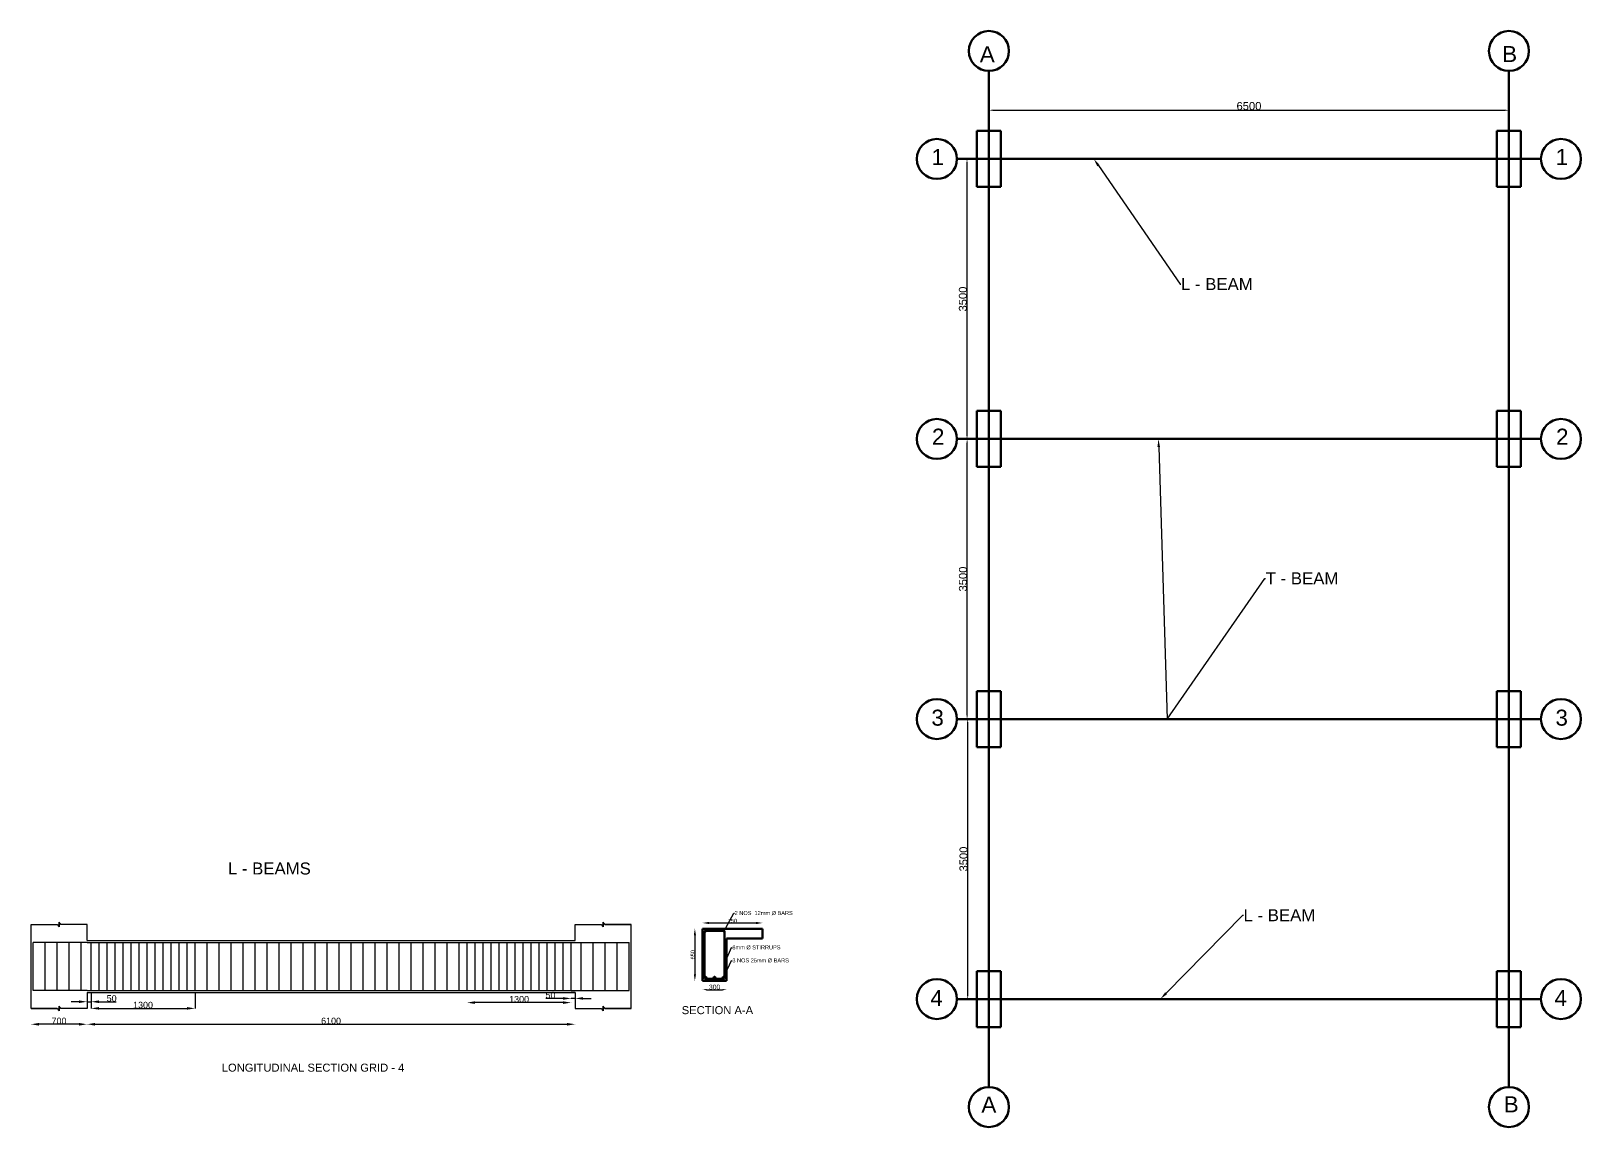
# Model space of a CAD drawing. Header units: millimetres. Extents: x 886 to 31988, y 292 to 13992.
# Drawn here: x 12616 to 31988, y 292 to 13992 of the extents above; entities that cross this region are included whole.
import ezdxf
from ezdxf import colors
from ezdxf.entities.mleader import LeaderData, LeaderLine
from ezdxf.math import Vec2, Vec3

# ---------------------------------------------------------------- set-up
doc = ezdxf.new("R2010")
doc.units = ezdxf.units.MM
doc.linetypes.add('ACAD_ISO04W100', pattern=[30, 24, -3, 0, -3])
doc.styles.get("Standard").update_dxf_attribs({"font": 'arial.ttf'})
doc.dimstyles.new('ISO-25', dxfattribs={"dimtxt": 2.5, "dimasz": 2.5, "dimexe": 1.25, "dimexo": 0.625, "dimtad": 1, "dimtxsty": 'Standard', "dimcen": 2.5, "dimadec": 0, "dimazin": 0, "dimtfac": 1, "dimtmove": 0, "dimatfit": 3, "dimfxl": 1, "dimarcsym": 0})

# ---------------------------------------------------------------- blocks, each defined once
blk = doc.blocks.new('*D11')
at = {"color": 0, "lineweight": -2, "transparency": 16777216}
for p, q in [((12616, 1577), (12616, 1578)), ((13216, 1577), (12716, 1577)), ((13316, 1577), (13316, 1578))]:
    blk.add_line(p, q, dxfattribs=at)
at = {"color": 0, "lineweight": 200, "transparency": 16777216}
for points in [[(12716, 1593), (12716, 1560), (12616, 1577)], [(13216, 1593), (13216, 1560), (13316, 1577)]]:
    blk.add_solid(points, dxfattribs=at)
at = {"layer": 'Defpoints', "color": 0, "lineweight": 200, "transparency": 16777216}
for p in [(12616, 1577), (12616, 1577), (13316, 1577)]:
    blk.add_point(p, dxfattribs=at)
at = {"color": 0, "transparency": 16777216, "insert": (12966, 1618), "char_height": 80, "attachment_point": 5}
blk.add_mtext('700', dxfattribs=at)
blk = doc.blocks.new('*D12')
at = {"color": 0, "lineweight": -2, "transparency": 16777216}
for p, q in [((13316, 1577), (13316, 1578)), ((13416, 1577), (19316, 1577)), ((19416, 1577), (19416, 1578))]:
    blk.add_line(p, q, dxfattribs=at)
at = {"color": 0, "lineweight": 200, "transparency": 16777216}
for points in [[(13416, 1593), (13416, 1560), (13316, 1577)], [(19316, 1593), (19316, 1560), (19416, 1577)]]:
    blk.add_solid(points, dxfattribs=at)
at = {"layer": 'Defpoints', "color": 0, "lineweight": 200, "transparency": 16777216}
for p in [(13316, 1577), (19416, 1577), (19416, 1577)]:
    blk.add_point(p, dxfattribs=at)
at = {"color": 0, "transparency": 16777216, "insert": (16366, 1618), "char_height": 80, "attachment_point": 5}
blk.add_mtext('6100', dxfattribs=at)
blk = doc.blocks.new('*D9')
at = {"color": 0, "lineweight": -2, "transparency": 16777216}
for p, q in [((19266, 1900), (19050, 1900)), ((19366, 1900), (19366, 1901)), ((19416, 1900), (19366, 1900)), ((19416, 1900), (19416, 1901)), ((19516, 1900), (19616, 1900))]:
    blk.add_line(p, q, dxfattribs=at)
at = {"color": 0, "lineweight": 200, "transparency": 16777216}
for points in [[(19266, 1916), (19266, 1883), (19366, 1900)], [(19516, 1916), (19516, 1883), (19416, 1900)]]:
    blk.add_solid(points, dxfattribs=at)
at = {"layer": 'Defpoints', "color": 0, "lineweight": 200, "transparency": 16777216}
for p in [(19366, 1900), (19366, 1900), (19416, 1900)]:
    blk.add_point(p, dxfattribs=at)
at = {"color": 0, "transparency": 16777216, "insert": (19108, 1941), "char_height": 80, "attachment_point": 5}
blk.add_mtext('50', dxfattribs=at)
blk = doc.blocks.new('*D10')
at = {"color": 0, "lineweight": -2, "transparency": 16777216}
for p, q in [((18066, 1848), (18066, 1849)), ((19266, 1847), (18166, 1847)), ((19366, 1848), (19366, 1849))]:
    blk.add_line(p, q, dxfattribs=at)
at = {"color": 0, "lineweight": 200, "transparency": 16777216}
for points in [[(18166, 1864), (18166, 1831), (18066, 1847)], [(19266, 1864), (19266, 1831), (19366, 1847)]]:
    blk.add_solid(points, dxfattribs=at)
at = {"layer": 'Defpoints', "color": 0, "lineweight": 200, "transparency": 16777216}
for p in [(18066, 1847), (18066, 1847), (19366, 1847)]:
    blk.add_point(p, dxfattribs=at)
at = {"color": 0, "transparency": 16777216, "insert": (18716, 1889), "char_height": 80, "attachment_point": 5}
blk.add_mtext('1300', dxfattribs=at)
blk = doc.blocks.new('*D19')
at = {"color": 0, "linetype": 'Continuous', "lineweight": -2, "ltscale": 2, "transparency": 16777216}
for p, q in [((13316, 1972), (13316, 1857)), ((13366, 1972), (13366, 1857)), ((13216, 1858), (13116, 1858)), ((13316, 1858), (13366, 1858)), ((13466, 1858), (13681, 1858))]:
    blk.add_line(p, q, dxfattribs=at)
at = {"color": 0, "linetype": 'Continuous', "lineweight": 200, "ltscale": 2, "transparency": 16777216}
for points in [[(13216, 1875), (13216, 1842), (13316, 1858)], [(13466, 1875), (13466, 1842), (13366, 1858)]]:
    blk.add_solid(points, dxfattribs=at)
at = {"layer": 'Defpoints', "color": 0, "linetype": 'Continuous', "lineweight": 200, "ltscale": 2, "transparency": 16777216}
for p in [(13316, 1973), (13366, 1973), (13366, 1858)]:
    blk.add_point(p, dxfattribs=at)
at = {"color": 0, "linetype": 'Continuous', "lineweight": 200, "ltscale": 2, "transparency": 16777216, "insert": (13624, 1900), "char_height": 80, "attachment_point": 5}
blk.add_mtext('50', dxfattribs=at)
blk = doc.blocks.new('*D20')
at = {"color": 0, "linetype": 'Continuous', "lineweight": -2, "ltscale": 2, "transparency": 16777216}
for p, q in [((13366, 1972), (13366, 1774)), ((14666, 1972), (14666, 1774)), ((13466, 1775), (14566, 1775))]:
    blk.add_line(p, q, dxfattribs=at)
at = {"color": 0, "linetype": 'Continuous', "lineweight": 200, "ltscale": 2, "transparency": 16777216}
for points in [[(13466, 1792), (13466, 1759), (13366, 1775)], [(14566, 1792), (14566, 1759), (14666, 1775)]]:
    blk.add_solid(points, dxfattribs=at)
at = {"layer": 'Defpoints', "color": 0, "linetype": 'Continuous', "lineweight": 200, "ltscale": 2, "transparency": 16777216}
for p in [(13366, 1973), (14666, 1973), (14666, 1775)]:
    blk.add_point(p, dxfattribs=at)
at = {"color": 0, "linetype": 'Continuous', "lineweight": 200, "ltscale": 2, "transparency": 16777216, "insert": (14016, 1817), "char_height": 80, "attachment_point": 5}
blk.add_mtext('1300', dxfattribs=at)
blk = doc.blocks.new('*D35')
at = {"color": 0, "linetype": 'Continuous', "lineweight": -2, "ltscale": 2, "transparency": 16777216}
for p, q in [((21009, 2010), (21009, 2011)), ((21059, 2009), (21259, 2009)), ((21309, 2010), (21309, 2011))]:
    blk.add_line(p, q, dxfattribs=at)
at = {"color": 0, "linetype": 'Continuous', "lineweight": 200, "ltscale": 2, "transparency": 16777216}
for points in [[(21059, 2018), (21059, 2001), (21009, 2009)], [(21259, 2018), (21259, 2001), (21309, 2009)]]:
    blk.add_solid(points, dxfattribs=at)
at = {"layer": 'Defpoints', "color": 0, "linetype": 'Continuous', "lineweight": 200, "ltscale": 2, "transparency": 16777216}
for p in [(21009, 2009), (21309, 2009), (21309, 2009)]:
    blk.add_point(p, dxfattribs=at)
at = {"color": 0, "linetype": 'Continuous', "lineweight": 200, "ltscale": 2, "transparency": 16777216, "insert": (21159, 2041), "char_height": 60, "attachment_point": 5}
blk.add_mtext('300', dxfattribs=at)
blk = doc.blocks.new('*D36')
at = {"color": 0, "linetype": 'Continuous', "lineweight": -2, "ltscale": 2, "transparency": 16777216}
for p, q in [((20914, 2770), (20914, 2770)), ((20913, 2690), (20913, 2200)), ((20914, 2120), (20914, 2120))]:
    blk.add_line(p, q, dxfattribs=at)
at = {"color": 0, "linetype": 'Continuous', "lineweight": 200, "ltscale": 2, "transparency": 16777216}
for points in [[(20900, 2690), (20927, 2690), (20913, 2770)], [(20900, 2200), (20927, 2200), (20913, 2120)]]:
    blk.add_solid(points, dxfattribs=at)
at = {"layer": 'Defpoints', "color": 0, "linetype": 'Continuous', "lineweight": 200, "ltscale": 2, "transparency": 16777216}
for p in [(20913, 2770), (20913, 2120), (20913, 2120)]:
    blk.add_point(p, dxfattribs=at)
at = {"color": 0, "linetype": 'Continuous', "lineweight": 200, "ltscale": 2, "transparency": 16777216, "insert": (20887, 2445), "char_height": 50, "attachment_point": 5, "rotation": 90}
blk.add_mtext('650', dxfattribs=at)
blk = doc.blocks.new('*D37')
at = {"color": 0, "linetype": 'Continuous', "lineweight": -2, "ltscale": 2, "transparency": 16777216}
for p, q in [((21009, 2843), (21009, 2844)), ((21089, 2843), (21679, 2843)), ((21759, 2843), (21759, 2844))]:
    blk.add_line(p, q, dxfattribs=at)
at = {"color": 0, "linetype": 'Continuous', "lineweight": 200, "ltscale": 2, "transparency": 16777216}
for points in [[(21089, 2856), (21089, 2829), (21009, 2843)], [(21679, 2856), (21679, 2829), (21759, 2843)]]:
    blk.add_solid(points, dxfattribs=at)
at = {"layer": 'Defpoints', "color": 0, "linetype": 'Continuous', "lineweight": 200, "ltscale": 2, "transparency": 16777216}
for p in [(21009, 2843), (21759, 2843), (21759, 2843)]:
    blk.add_point(p, dxfattribs=at)
at = {"color": 0, "linetype": 'Continuous', "lineweight": 200, "ltscale": 2, "transparency": 16777216, "insert": (21384, 2869), "char_height": 50, "attachment_point": 5}
blk.add_mtext('750', dxfattribs=at)
blk = doc.blocks.new('*D38')
at = {"color": 0, "linetype": 'Continuous', "lineweight": -2, "ltscale": 2, "transparency": 16777216}
for p, q in [((24437, 12392), (24313, 12392)), ((24314, 12342), (24314, 8942)), ((24437, 8892), (24313, 8892))]:
    blk.add_line(p, q, dxfattribs=at)
at = {"color": 0, "linetype": 'Continuous', "lineweight": 200, "ltscale": 2, "transparency": 16777216}
for points in [[(24306, 12342), (24323, 12342), (24314, 12392)], [(24306, 8942), (24323, 8942), (24314, 8892)]]:
    blk.add_solid(points, dxfattribs=at)
at = {"layer": 'Defpoints', "color": 0, "linetype": 'Continuous', "lineweight": 200, "ltscale": 2, "transparency": 16777216}
for p in [(24438, 12392), (24314, 8892), (24438, 8892)]:
    blk.add_point(p, dxfattribs=at)
at = {"color": 0, "linetype": 'Continuous', "lineweight": 200, "ltscale": 2, "transparency": 16777216, "insert": (24263, 10642), "char_height": 100, "attachment_point": 5, "rotation": 90}
blk.add_mtext('3500', dxfattribs=at)
blk = doc.blocks.new('*D39')
at = {"color": 0, "linetype": 'Continuous', "lineweight": -2, "ltscale": 2, "transparency": 16777216}
for p, q in [((24587, 8892), (24314, 8892)), ((24315, 5442), (24315, 8842)), ((24587, 5392), (24314, 5392))]:
    blk.add_line(p, q, dxfattribs=at)
at = {"color": 0, "linetype": 'Continuous', "lineweight": 200, "ltscale": 2, "transparency": 16777216}
for points in [[(24307, 8842), (24324, 8842), (24315, 8892)], [(24307, 5442), (24324, 5442), (24315, 5392)]]:
    blk.add_solid(points, dxfattribs=at)
at = {"layer": 'Defpoints', "color": 0, "linetype": 'Continuous', "lineweight": 200, "ltscale": 2, "transparency": 16777216}
for p in [(24315, 8892), (24588, 8892), (24588, 5392)]:
    blk.add_point(p, dxfattribs=at)
at = {"color": 0, "linetype": 'Continuous', "lineweight": 200, "ltscale": 2, "transparency": 16777216, "insert": (24264, 7142), "char_height": 100, "attachment_point": 5, "rotation": 90}
blk.add_mtext('3500', dxfattribs=at)
blk = doc.blocks.new('*D40')
at = {"color": 0, "linetype": 'Continuous', "lineweight": -2, "ltscale": 2, "transparency": 16777216}
for p, q in [((24587, 5392), (24321, 5392)), ((24323, 1942), (24323, 5342)), ((24587, 1892), (24321, 1892))]:
    blk.add_line(p, q, dxfattribs=at)
at = {"color": 0, "linetype": 'Continuous', "lineweight": 200, "ltscale": 2, "transparency": 16777216}
for points in [[(24314, 5342), (24331, 5342), (24323, 5392)], [(24314, 1942), (24331, 1942), (24323, 1892)]]:
    blk.add_solid(points, dxfattribs=at)
at = {"layer": 'Defpoints', "color": 0, "linetype": 'Continuous', "lineweight": 200, "ltscale": 2, "transparency": 16777216}
for p in [(24323, 5392), (24588, 5392), (24588, 1892)]:
    blk.add_point(p, dxfattribs=at)
at = {"color": 0, "linetype": 'Continuous', "lineweight": 200, "ltscale": 2, "transparency": 16777216, "insert": (24271, 3642), "char_height": 100, "attachment_point": 5, "rotation": 90}
blk.add_mtext('3500', dxfattribs=at)
blk = doc.blocks.new('*D41')
at = {"color": 0, "linetype": 'Continuous', "lineweight": -2, "ltscale": 2, "transparency": 16777216}
for p, q in [((24588, 12393), (24588, 13003)), ((24638, 13002), (31038, 13002)), ((31088, 12393), (31088, 13003))]:
    blk.add_line(p, q, dxfattribs=at)
at = {"color": 0, "linetype": 'Continuous', "lineweight": 200, "ltscale": 2, "transparency": 16777216}
for points in [[(24638, 13010), (24638, 12994), (24588, 13002)], [(31038, 13010), (31038, 12994), (31088, 13002)]]:
    blk.add_solid(points, dxfattribs=at)
at = {"layer": 'Defpoints', "color": 0, "linetype": 'Continuous', "lineweight": 200, "ltscale": 2, "transparency": 16777216}
for p in [(31088, 13002), (24588, 12392), (31088, 12392)]:
    blk.add_point(p, dxfattribs=at)
at = {"color": 0, "linetype": 'Continuous', "lineweight": 200, "ltscale": 2, "transparency": 16777216, "insert": (27838, 13054), "char_height": 100, "attachment_point": 5}
blk.add_mtext('6500', dxfattribs=at)

msp = doc.modelspace()

# ---------------------------------------------------------------- hatches: boundary and pattern name
at = {"linetype": 'Continuous', "lineweight": 200, "ltscale": 2}
h = msp.add_hatch(color=256, dxfattribs=at)
h.dxf.hatch_style = 1
h.paths.add_polyline_path([(21284.031, 2738.787, 1), (21272.031, 2738.787, 1)])
h.paths.add_polyline_path([(21046.031, 2738.787, 1), (21034.031, 2738.787, 1)])
h.paths.add_polyline_path([(21284.031, 2157.287, 1), (21259.031, 2157.287, 1)])
h.paths.add_polyline_path([(21171.531, 2157.287, 1), (21146.531, 2157.287, 1)])
h.paths.add_polyline_path([(21034.031, 2157.287, 1), (21059.031, 2157.287, 1)])

# ---------------------------------------------------------------- linework, layer by layer
for p, q in [((24588.017, 12742.468), (24588.017, 13492.468)), ((31088.017, 12742.468), (31088.017, 13492.468)), ((24738.017, 12742.468), (24438.017, 12742.468)), ((24438.017, 12742.468), (24438.017, 12042.468)), ((24588.017, 12392.468), (24588.017, 12742.468)), ((24738.017, 12392.468), (24738.017, 12742.468)), ((31238.017, 12742.468), (30938.017, 12742.468)), ((30938.017, 12742.468), (30938.017, 12042.468)), ((31088.017, 12392.468), (31088.017, 12742.468)), ((31238.017, 12392.468), (31238.017, 12742.468)), ((24438.017, 12392.468), (24188.017, 12392.468)), ((24588.017, 12392.468), (24438.017, 12392.468)), ((24588.017, 12392.468), (31088.017, 12392.468)), ((24588.017, 8892.468), (24588.017, 12392.468)), ((24588.017, 12392.468), (24738.017, 12392.468)), ((24738.017, 12042.468), (24738.017, 12392.468)), ((31088.017, 12392.468), (30938.017, 12392.468)), ((31088.017, 12392.468), (31088.017, 8892.468)), ((31088.017, 12392.468), (31238.017, 12392.468)), ((31238.017, 12042.468), (31238.017, 12392.468)), ((31238.017, 12392.468), (31488.017, 12392.468)), ((24438.017, 12042.468), (24738.017, 12042.468)), ((30938.017, 12042.468), (31238.017, 12042.468)), ((24738.017, 9242.468), (24438.017, 9242.468)), ((24438.017, 9242.468), (24438.017, 8542.468)), ((24588.017, 8892.468), (24588.017, 9242.468)), ((24738.017, 8892.468), (24738.017, 9242.468)), ((31238.017, 9242.468), (30938.017, 9242.468)), ((30938.017, 9242.468), (30938.017, 8542.468)), ((31088.017, 8892.468), (31088.017, 9242.468)), ((31238.017, 8892.468), (31238.017, 9242.468)), ((24438.017, 8892.468), (24188.017, 8892.468)), ((24588.017, 8892.468), (24438.017, 8892.468)), ((31088.017, 8892.468), (24588.017, 8892.468)), ((24588.017, 8892.468), (31088.017, 8892.468)), ((24588.017, 5392.468), (24588.017, 8892.468)), ((24588.017, 8892.468), (24738.017, 8892.468)), ((24738.017, 8542.468), (24738.017, 8892.468)), ((31088.017, 8892.468), (30938.017, 8892.468)), ((31088.017, 8892.468), (31088.017, 5392.468)), ((31088.017, 8892.468), (31238.017, 8892.468)), ((31238.017, 8542.468), (31238.017, 8892.468)), ((31238.017, 8892.468), (31488.017, 8892.468)), ((24438.017, 8542.468), (24738.017, 8542.468)), ((30938.017, 8542.468), (31238.017, 8542.468)), ((24738.017, 5742.468), (24438.017, 5742.468)), ((24438.017, 5742.468), (24438.017, 5042.468)), ((24588.017, 5392.468), (24588.017, 5742.468)), ((24738.017, 5392.468), (24738.017, 5742.468)), ((31238.017, 5742.468), (30938.017, 5742.468)), ((30938.017, 5742.468), (30938.017, 5042.468)), ((31088.017, 5392.468), (31088.017, 5742.468)), ((31238.017, 5392.468), (31238.017, 5742.468)), ((24438.017, 5392.468), (24188.017, 5392.468)), ((24588.017, 5392.468), (24438.017, 5392.468)), ((31088.017, 5392.468), (24588.017, 5392.468)), ((24588.017, 5392.468), (31088.017, 5392.468)), ((24588.017, 1892.468), (24588.017, 5392.468)), ((24588.017, 5392.468), (24738.017, 5392.468)), ((24738.017, 5042.468), (24738.017, 5392.468)), ((31088.017, 5392.468), (30938.017, 5392.468)), ((31088.017, 5392.468), (31088.017, 1892.468)), ((31088.017, 5392.468), (31238.017, 5392.468)), ((31238.017, 5042.468), (31238.017, 5392.468)), ((31238.017, 5392.468), (31488.017, 5392.468)), ((24438.017, 5042.468), (24738.017, 5042.468)), ((30938.017, 5042.468), (31238.017, 5042.468)), ((21759.031, 2769.787), (21009.031, 2769.787)), ((21009.031, 2649.787), (21009.031, 2769.787)), ((21034.031, 2649.787), (21034.031, 2738.787)), ((21278.031, 2744.787), (21040.031, 2744.787)), ((21040.031, 2744.787), (21040.031, 2738.787)), ((21278.031, 2744.787), (21278.031, 2738.787)), ((21284.031, 2649.787), (21284.031, 2738.787)), ((21759.031, 2649.787), (21759.031, 2769.787)), ((21009.031, 2649.787), (21009.031, 2119.787)), ((21034.031, 2649.787), (21034.031, 2157.287)), ((21284.031, 2157.287), (21284.031, 2649.787)), ((21309.031, 2119.787), (21309.031, 2649.787)), ((21309.031, 2649.787), (21759.031, 2649.787)), ((21046.531, 2144.787), (21046.531, 2157.287)), ((21046.531, 2144.787), (21271.531, 2144.787)), ((21046.531, 2144.787), (21159.031, 2144.787)), ((21159.031, 2144.787), (21159.031, 2157.287)), ((21284.031, 2157.287), (21271.531, 2157.287)), ((24738.017, 2242.468), (24438.017, 2242.468)), ((24438.017, 2242.468), (24438.017, 1542.468)), ((24588.017, 1892.468), (24588.017, 2242.468)), ((24738.017, 1892.468), (24738.017, 2242.468)), ((31238.017, 2242.468), (30938.017, 2242.468)), ((30938.017, 2242.468), (30938.017, 1542.468)), ((31088.017, 1892.468), (31088.017, 2242.468)), ((31238.017, 1892.468), (31238.017, 2242.468)), ((21009.031, 2119.787), (21309.031, 2119.787)), ((24438.017, 1892.468), (24188.017, 1892.468)), ((24588.017, 1892.468), (24438.017, 1892.468)), ((31088.017, 1892.468), (24588.017, 1892.468)), ((24588.017, 1892.468), (24738.017, 1892.468)), ((24588.017, 1892.468), (24588.017, 1542.468)), ((24738.017, 1542.468), (24738.017, 1892.468)), ((31088.017, 1892.468), (30938.017, 1892.468)), ((31088.017, 1892.468), (31238.017, 1892.468)), ((31088.017, 1892.468), (31088.017, 1542.468)), ((31238.017, 1542.468), (31238.017, 1892.468)), ((31238.017, 1892.468), (31488.017, 1892.468)), ((24438.017, 1542.468), (24738.017, 1542.468)), ((24588.017, 1542.468), (24588.017, 792.468)), ((30938.017, 1542.468), (31238.017, 1542.468)), ((31088.017, 1542.468), (31088.017, 792.468))]:
    msp.add_line(p, q, dxfattribs=at)
for p, q in [((12615.846, 1772.844), (12615.846, 2822.844)), ((12615.846, 2822.844), (12943.97, 2822.844)), ((12943.97, 2822.844), (12965.846, 2794.047)), ((12965.846, 2822.844), (12965.846, 2851.339)), ((12987.134, 2822.844), (12965.846, 2851.339)), ((12965.846, 2822.844), (12965.846, 2794.047)), ((13315.846, 2822.844), (12987.134, 2822.844)), ((13315.846, 2622.844), (13315.846, 2822.844)), ((19415.846, 2622.844), (19415.846, 2822.844)), ((19415.846, 2822.844), (19743.97, 2822.844)), ((19415.846, 2822.844), (19743.97, 2822.844)), ((19743.97, 2822.844), (19765.846, 2794.047)), ((19765.846, 2822.844), (19765.846, 2851.339)), ((19787.134, 2822.844), (19765.846, 2851.339)), ((19765.846, 2822.844), (19765.846, 2794.047)), ((19787.134, 2822.844), (20115.846, 2822.844)), ((20115.846, 2822.844), (19787.134, 2822.844)), ((20115.846, 1772.844), (20115.846, 2822.844)), ((12640.846, 1997.844), (12640.846, 2597.844)), ((13315.846, 2597.844), (12640.846, 2597.844)), ((12790.846, 1997.844), (12790.846, 2597.844)), ((12940.846, 1997.844), (12940.846, 2597.844)), ((13090.846, 1997.844), (13090.846, 2597.844)), ((13240.846, 1997.844), (13240.846, 2597.844)), ((13315.846, 2622.844), (19415.846, 2622.844)), ((13315.846, 2597.844), (19415.846, 2597.844)), ((13365.846, 1997.844), (13365.846, 2597.844)), ((13465.846, 1997.844), (13465.846, 2597.844)), ((13565.846, 1997.844), (13565.846, 2597.844)), ((13665.846, 1997.844), (13665.846, 2597.844)), ((13765.846, 1997.844), (13765.846, 2597.844)), ((13865.846, 1997.844), (13865.846, 2597.844)), ((13965.846, 1997.844), (13965.846, 2597.844)), ((14065.846, 1997.844), (14065.846, 2597.844)), ((14165.846, 1997.844), (14165.846, 2597.844)), ((14265.846, 1997.844), (14265.846, 2597.844)), ((14365.846, 1997.844), (14365.846, 2597.844)), ((14465.846, 1997.844), (14465.846, 2597.844)), ((14565.846, 1997.844), (14565.846, 2597.844)), ((14665.846, 1997.844), (14665.846, 2597.844)), ((14815.846, 1997.844), (14815.846, 2597.844)), ((14965.846, 1997.844), (14965.846, 2597.844)), ((15115.846, 1997.844), (15115.846, 2597.844)), ((15265.846, 1997.844), (15265.846, 2597.844)), ((15415.846, 1997.844), (15415.846, 2597.844)), ((15565.846, 1997.844), (15565.846, 2597.844)), ((15715.846, 1997.844), (15715.846, 2597.844)), ((15865.846, 1997.844), (15865.846, 2597.844)), ((16015.846, 1997.844), (16015.846, 2597.844)), ((16165.846, 1997.844), (16165.846, 2597.844)), ((16315.846, 1997.844), (16315.846, 2597.844)), ((16465.846, 1997.844), (16465.846, 2597.844)), ((16615.846, 1997.844), (16615.846, 2597.844)), ((16765.846, 1997.844), (16765.846, 2597.844)), ((16915.846, 1997.844), (16915.846, 2597.844)), ((17065.846, 1997.844), (17065.846, 2597.844)), ((17215.846, 1997.844), (17215.846, 2597.844)), ((17365.846, 1997.844), (17365.846, 2597.844)), ((17515.846, 1997.844), (17515.846, 2597.844)), ((17665.846, 1997.844), (17665.846, 2597.844)), ((17815.846, 1997.844), (17815.846, 2597.844)), ((17965.846, 1997.844), (17965.846, 2597.844)), ((18065.846, 1997.844), (18065.846, 2597.844)), ((18165.846, 1997.844), (18165.846, 2597.844)), ((18265.846, 1997.844), (18265.846, 2597.844)), ((18365.846, 1997.844), (18365.846, 2597.844)), ((18465.846, 1997.844), (18465.846, 2597.844)), ((18565.846, 1997.844), (18565.846, 2597.844)), ((18665.846, 1997.844), (18665.846, 2597.844)), ((18765.846, 1997.844), (18765.846, 2597.844)), ((18865.846, 1997.844), (18865.846, 2597.844)), ((18965.846, 1997.844), (18965.846, 2597.844)), ((19065.846, 1997.844), (19065.846, 2597.844)), ((19165.846, 1997.844), (19165.846, 2597.844)), ((19265.846, 1997.844), (19265.846, 2597.844)), ((19365.846, 1997.844), (19365.846, 2597.844)), ((19415.846, 2597.844), (20090.846, 2597.844)), ((19490.846, 1997.844), (19490.846, 2597.844)), ((19640.846, 1997.844), (19640.846, 2597.844)), ((19790.846, 1997.844), (19790.846, 2597.844)), ((19940.846, 1997.844), (19940.846, 2597.844)), ((20090.846, 1997.844), (20090.846, 2597.844)), ((13315.846, 1997.844), (12640.846, 1997.844)), ((13315.846, 1997.844), (19415.846, 1997.844)), ((13315.846, 1997.844), (13365.846, 1997.844)), ((13315.846, 1972.844), (19415.846, 1972.844)), ((13315.846, 1972.844), (13315.846, 1772.844)), ((19415.846, 1972.844), (19365.846, 1972.844)), ((19415.846, 1997.844), (20090.846, 1997.844)), ((19415.846, 1972.844), (19415.846, 1772.844)), ((12943.97, 1772.844), (12615.846, 1772.844)), ((12615.846, 1772.844), (12943.97, 1772.844)), ((12943.97, 1772.844), (12965.846, 1744.047)), ((12965.846, 1801.339), (12965.846, 1744.047)), ((12965.846, 1772.844), (12965.846, 1801.339)), ((12987.134, 1772.844), (12965.846, 1801.339)), ((12965.846, 1772.844), (12965.846, 1744.047)), ((13315.846, 1772.844), (12987.134, 1772.844)), ((13315.846, 1772.844), (12987.134, 1772.844)), ((19415.846, 1772.844), (19743.97, 1772.844)), ((19415.846, 1772.844), (19743.97, 1772.844)), ((19743.97, 1772.844), (19765.846, 1744.047)), ((19765.846, 1772.844), (19765.846, 1801.339)), ((19787.134, 1772.844), (19765.846, 1801.339)), ((19765.846, 1772.844), (19765.846, 1744.047)), ((19787.134, 1772.844), (20115.846, 1772.844)), ((20115.846, 1772.844), (19787.134, 1772.844))]:
    msp.add_line(p, q)
for centre, radius in [((24588.017, 13742.468), 250), ((31088.017, 13742.468), 250), ((23938.017, 12392.468), 250), ((31738.017, 12392.468), 250), ((23938.017, 8892.468), 250), ((31738.017, 8892.468), 250), ((23938.017, 5392.468), 250), ((31738.017, 5392.468), 250), ((21040.031, 2738.787), 6), ((21278.031, 2738.787), 6), ((21046.531, 2157.287), 12.5), ((21159.031, 2157.287), 12.5), ((21271.531, 2157.287), 12.5), ((23938.017, 1892.468), 250), ((31738.017, 1892.468), 250), ((24588.017, 542.468), 250), ((31088.017, 542.468), 250)]:
    msp.add_circle(centre, radius, dxfattribs=at)

# ---------------------------------------------------------------- texts
at = {"linetype": 'Continuous', "lineweight": 200, "ltscale": 2, "char_height": 200, "attachment_point": 1}
for s, width, insert in [('A', 301.17425, (24474.392, 13801.511)), ('B', 229.23488, (31003.267, 13804.537)), ('1', 274.33773, (23870.748, 12517.526)), ('1', 274.33773, (31670.748, 12517.526)), ('2', 137.11496, (23876.486, 9021.603)), ('2', 137.11496, (31676.486, 9021.603)), ('3', 156.05705, (23869.086, 5509.056)), ('3', 156.05705, (31669.086, 5509.056)), ('4', 153.87898, (23856.008, 2004.895)), ('4', 153.87898, (31656.008, 2004.895)), ('A', 301.17425, (24494.194, 672.857)), ('B', 229.23488, (31023.07, 675.884))]:
    msp.add_mtext_dynamic_manual_height_columns(s, width=width, gutter_width=12.5, heights=[0], dxfattribs=dict(at, insert=insert))
at = {"linetype": 'ACAD_ISO04W100', "lineweight": 200, "ltscale": 2, "attachment_point": 1}
for s, width, insert, char_height in [('L - BEAMS', 7009.38787, (15077.003, 3598.999), 150), ('LONGITUDINAL SECTION GRID - 4', 2790.08041, (15000.191, 1084.428), 100)]:
    msp.add_mtext_dynamic_manual_height_columns(s, width=width, gutter_width=12.5, heights=[0], dxfattribs=dict(at, insert=insert, char_height=char_height))
at = {"insert": (20748.437, 1803.065), "char_height": 100, "attachment_point": 1}
msp.add_mtext_dynamic_manual_height_columns('SECTION A-A', width=2475.82781, gutter_width=12.5, heights=[0], dxfattribs=at)

# ---------------------------------------------------------------- dimensions: what is measured, and where the dimension line sits
at = {"linetype": 'Continuous', "lineweight": 200, "ltscale": 2}
for base, p1, p2, override, picture, middle in [((31088.017, 13001.983), (24588.017, 12392.468), (31088.017, 12392.468), {"dimtxt": 100, "dimasz": 50}, '*D41', (27838.017, 13053.665)), ((21759.031, 2842.544), (21009.031, 2842.544), (21759.031, 2842.544), {"dimtxt": 50, "dimasz": 80}, '*D37', (21384.031, 2868.698)), ((13365.846, 1858.242), (13315.846, 1972.844), (13365.846, 1972.844), {"dimtxt": 80, "dimasz": 100}, '*D19', (13623.633, 1899.712)), ((14665.846, 1775.246), (13365.846, 1972.844), (14665.846, 1972.844), {"dimtxt": 80, "dimasz": 100}, '*D20', (14015.846, 1816.744)), ((21309.031, 2009.444), (21009.031, 2009.444), (21309.031, 2009.444), {"dimtxt": 60, "dimasz": 50}, '*D35', (21159.031, 2040.723))]:
    dim = msp.add_linear_dim(base=base, p1=p1, p2=p2, dimstyle='ISO-25', override=override, dxfattribs=at)
    dim.commit()
    dim.dimension.update_dxf_attribs({"geometry": picture, "text_midpoint": middle})
for base, p1, p2, override, picture, middle in [((24314.454, 8892.468), (24438.017, 12392.468), (24438.017, 8892.468), {"dimtxt": 100, "dimasz": 50}, '*D38', (24262.738, 10642.468)), ((24315.381, 8892.468), (24588.017, 5392.468), (24588.017, 8892.468), {"dimtxt": 100, "dimasz": 50}, '*D39', (24263.665, 7142.468)), ((24322.539, 5392.468), (24588.017, 1892.468), (24588.017, 5392.468), {"dimtxt": 100, "dimasz": 50}, '*D40', (24270.822, 3642.468)), ((20913.206, 2119.787), (20913.206, 2769.787), (20913.206, 2119.787), {"dimtxt": 50, "dimasz": 80}, '*D36', (20887.053, 2444.787))]:
    dim = msp.add_linear_dim(base=base, p1=p1, p2=p2, angle=90, dimstyle='ISO-25', override=override, dxfattribs=at)
    dim.commit()
    dim.dimension.update_dxf_attribs({"geometry": picture, "text_midpoint": middle})
dim = msp.add_linear_dim(base=(18065.846, 1847.336), p1=(19365.846, 1847.336), p2=(18065.846, 1847.336), dimstyle='ISO-25', override={"dimtxt": 80, "dimasz": 100})
dim.commit()
dim.dimension.update_dxf_attribs({"geometry": '*D10', "text_midpoint": (18715.846, 1847.336), "dimtype": 160})
for base, p1, p2, picture, middle in [((19365.846, 1899.633), (19415.846, 1899.633), (19365.846, 1899.633), '*D9', (19108.058, 1941.104)), ((12615.846, 1576.606), (13315.846, 1576.606), (12615.846, 1576.606), '*D11', (12965.846, 1618.077)), ((19415.846, 1576.606), (13315.846, 1576.606), (19415.846, 1576.606), '*D12', (16365.846, 1618.077))]:
    dim = msp.add_linear_dim(base=base, p1=p1, p2=p2, dimstyle='ISO-25', override={"dimtxt": 80, "dimasz": 100})
    dim.commit()
    dim.dimension.update_dxf_attribs({"geometry": picture, "text_midpoint": middle})

# ---------------------------------------------------------------- leaders
ml = msp.add_multileader_mtext('Standard', dxfattribs=at)
ml.set_content('L - BEAM', color=256)
ml.set_leader_properties()
ml.build(insert=Vec2(0, 0))
ml.multileader.update_dxf_attribs({"arrow_head_size": 100})
ctx = ml.context
ctx.base_point, ctx.char_height, ctx.arrow_head_size, ctx.plane_origin = Vec3(26986.873, 10828.959), 150, 100, Vec3(25899.454, 12392.468)
notes = []
notes.append((ctx, [(0, (1, 1, 0), (26978.873, 10828.959), (1, 0), 8, [(0, [(25899.454, 12392.468)], 0, [])])]))
ctx.mtext.insert, ctx.mtext.flow_direction = Vec3(26988.873, 10903.959), 5
ml = msp.add_multileader_mtext('Standard', dxfattribs=at)
ml.set_content('T - BEAM', color=256)
ml.set_leader_properties()
ml.build(insert=Vec2(0, 0))
ml.multileader.update_dxf_attribs({"arrow_head_size": 100})
ctx = ml.context
ctx.base_point, ctx.char_height, ctx.arrow_head_size, ctx.plane_origin = Vec3(28045.691, 7150.577), 150, 100, Vec3(26707.237, 8892.468)
notes.append((ctx, [(0, (1, 1, 0), (28037.691, 7150.577), (1, 0), 8, [(1, [(26707.237, 8892.468), (26816.515, 5392.468)], 0, [])])]))
ctx.mtext.insert, ctx.mtext.flow_direction = Vec3(28047.691, 7225.577), 5
ml = msp.add_multileader_mtext('Standard')
ml.set_content('2 NOS  12mm %%C BARS', color=256)
ml.set_leader_properties()
ml.build(insert=Vec2(0, 0))
ml.multileader.update_dxf_attribs({"arrow_head_size": 50})
ctx = ml.context
ctx.base_point, ctx.char_height, ctx.arrow_head_size, ctx.plane_origin = Vec3(21408.367, 2966.247), 50, 50, Vec3(21278.031, 2738.787)
notes.append((ctx, [(0, (1, 1, 0), (21400.367, 2966.247), (1, 0), 8, [(0, [(21278.031, 2738.787)], 0, [])])]))
ctx.mtext.insert, ctx.mtext.flow_direction = Vec3(21410.367, 2992.254), 5
ml = msp.add_multileader_mtext('Standard', dxfattribs=at)
ml.set_content('L - BEAM', color=256)
ml.set_leader_properties()
ml.build(insert=Vec2(0, 0))
ml.multileader.update_dxf_attribs({"arrow_head_size": 100})
ctx = ml.context
ctx.base_point, ctx.char_height, ctx.arrow_head_size, ctx.plane_origin = Vec3(27768.562, 2939.993), 150, 100, Vec3(26731.451, 1892.468)
notes.append((ctx, [(0, (1, 1, 0), (27760.562, 2939.993), (1, 0), 8, [(0, [(26731.451, 1892.468)], 0, [])])]))
ctx.mtext.insert, ctx.mtext.flow_direction = Vec3(27770.562, 3014.993), 5
ml = msp.add_multileader_mtext('Standard')
ml.set_content('8mm %%C STIRRUPS', color=256)
ml.set_leader_properties()
ml.build(insert=Vec2(0, 0))
ml.multileader.update_dxf_attribs({"arrow_head_size": 50})
ctx = ml.context
ctx.base_point, ctx.char_height, ctx.arrow_head_size, ctx.plane_origin = Vec3(21380.124, 2536.828), 50, 50, Vec3(21284.031, 2335.509)
notes.append((ctx, [(0, (1, 1, 0), (21372.124, 2536.828), (1, 0), 8, [(0, [(21284.031, 2335.509)], 0, [])])]))
ctx.mtext.insert, ctx.mtext.flow_direction = Vec3(21382.124, 2562.834), 5
ml = msp.add_multileader_mtext('Standard')
ml.set_content('3 NOS 25mm %%C BARS', color=256)
ml.set_leader_properties()
ml.build(insert=Vec2(0, 0))
ml.multileader.update_dxf_attribs({"arrow_head_size": 50})
ctx = ml.context
ctx.base_point, ctx.char_height, ctx.arrow_head_size, ctx.plane_origin = Vec3(21379.701, 2374.1), 50, 50, Vec3(21271.531, 2157.287)
notes.append((ctx, [(0, (1, 1, 0), (21371.701, 2374.1), (1, 0), 8, [(0, [(21271.531, 2157.287)], 0, [])])]))
ctx.mtext.insert, ctx.mtext.flow_direction = Vec3(21381.701, 2400.106), 5
for ctx, leaders in notes:
    for number, flags, end, landing, length, lines in leaders:
        leader = LeaderData()
        leader.index, (leader.has_last_leader_line, leader.has_dogleg_vector, leader.attachment_direction) = number, flags
        leader.last_leader_point, leader.dogleg_vector, leader.dogleg_length = Vec3(end), Vec3(landing), length
        for number, points, colour, breaks in lines:
            line = LeaderLine()
            line.index, line.vertices, line.color, line.breaks = number, Vec3.list(points), colors.encode_raw_color(colour), breaks
            leader.lines.append(line)
        ctx.leaders.append(leader)

doc.saveas('drawing.dxf')
